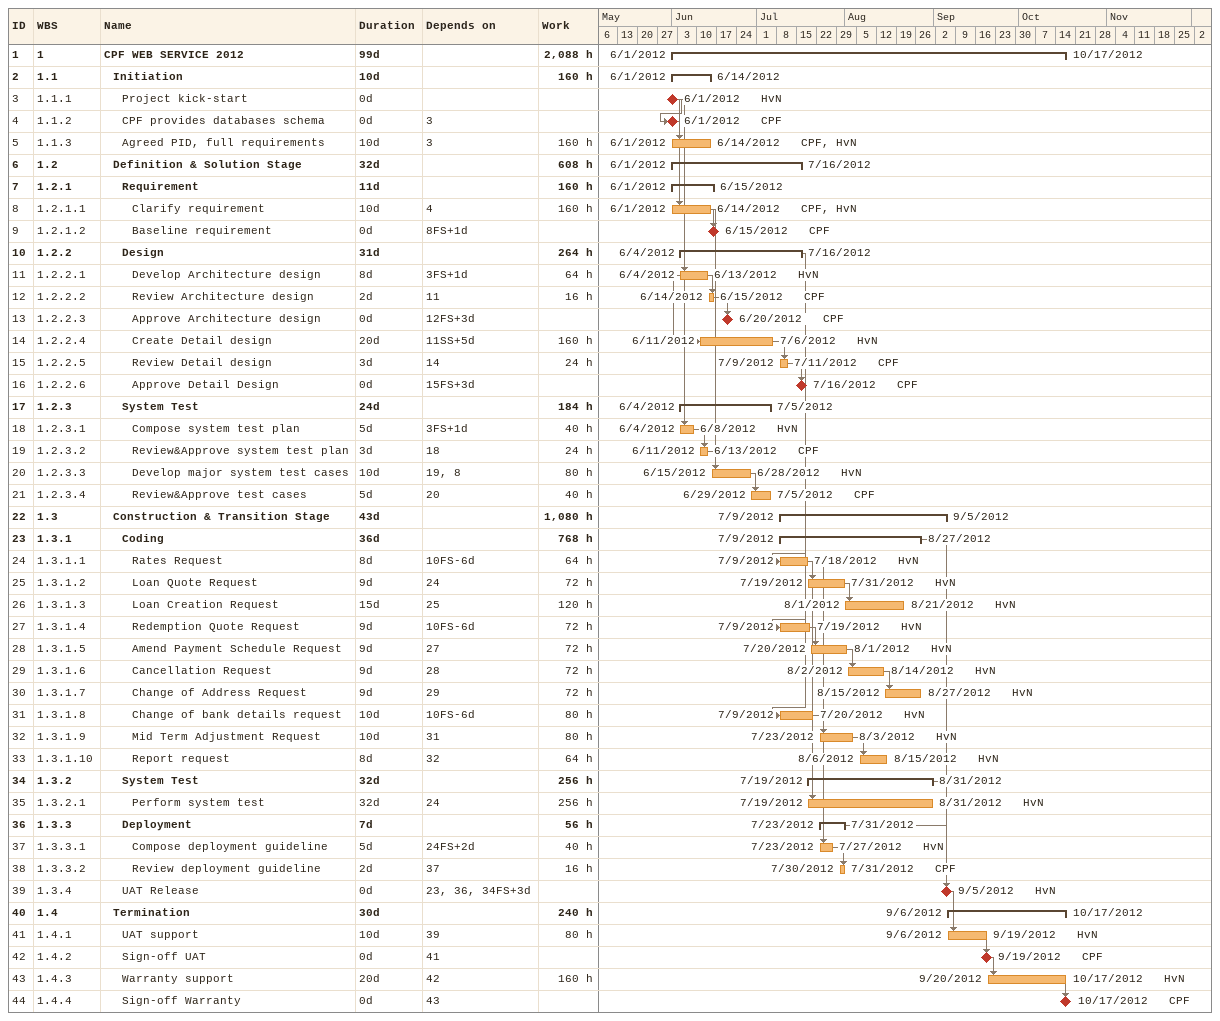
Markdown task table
| ID | WBS | Task | Duration | Start | Finish | Predecessors | Resources | Work (h) |
|---|---|---|---|---|---|---|---|---|
| 1 | 1 | **CPF WEB SERVICE 2012** | 99d | 2012-06-01 | 2012-10-17 |  |  | 2088 |
| 2 | 1.1 | **Initiation** | 10d | 2012-06-01 | 2012-06-14 |  |  | 160 |
| 3 | 1.1.1 | Project kick-start | 0d | 2012-06-01 | 2012-06-01 |  | HvN |  |
| 4 | 1.1.2 | CPF provides databases schema | 0d | 2012-06-01 | 2012-06-01 | 3 | CPF |  |
| 5 | 1.1.3 | Agreed PID, full requirements | 10d | 2012-06-01 | 2012-06-14 | 3 | CPF, HvN | 160 |
| 6 | 1.2 | **Definition & Solution Stage** | 32d | 2012-06-01 | 2012-07-16 |  |  | 608 |
| 7 | 1.2.1 | **Requirement** | 11d | 2012-06-01 | 2012-06-15 |  |  | 160 |
| 8 | 1.2.1.1 | Clarify requirement | 10d | 2012-06-01 | 2012-06-14 | 4 | CPF, HvN | 160 |
| 9 | 1.2.1.2 | Baseline requirement | 0d | 2012-06-15 | 2012-06-15 | 8FS+1d | CPF |  |
| 10 | 1.2.2 | **Design** | 31d | 2012-06-04 | 2012-07-16 |  |  | 264 |
| 11 | 1.2.2.1 | Develop Architecture design | 8d | 2012-06-04 | 2012-06-13 | 3FS+1d | HvN | 64 |
| 12 | 1.2.2.2 | Review Architecture design | 2d | 2012-06-14 | 2012-06-15 | 11 | CPF | 16 |
| 13 | 1.2.2.3 | Approve Architecture design | 0d | 2012-06-20 | 2012-06-20 | 12FS+3d | CPF |  |
| 14 | 1.2.2.4 | Create Detail design | 20d | 2012-06-11 | 2012-07-06 | 11SS+5d | HvN | 160 |
| 15 | 1.2.2.5 | Review Detail design | 3d | 2012-07-09 | 2012-07-11 | 14 | CPF | 24 |
| 16 | 1.2.2.6 | Approve Detail Design | 0d | 2012-07-16 | 2012-07-16 | 15FS+3d | CPF |  |
| 17 | 1.2.3 | **System Test** | 24d | 2012-06-04 | 2012-07-05 |  |  | 184 |
| 18 | 1.2.3.1 | Compose system test plan | 5d | 2012-06-04 | 2012-06-08 | 3FS+1d | HvN | 40 |
| 19 | 1.2.3.2 | Review&Approve system test plan | 3d | 2012-06-11 | 2012-06-13 | 18 | CPF | 24 |
| 20 | 1.2.3.3 | Develop major system test cases | 10d | 2012-06-15 | 2012-06-28 | 19, 8 | HvN | 80 |
| 21 | 1.2.3.4 | Review&Approve test cases | 5d | 2012-06-29 | 2012-07-05 | 20 | CPF | 40 |
| 22 | 1.3 | **Construction & Transition Stage** | 43d | 2012-07-09 | 2012-09-05 |  |  | 1080 |
| 23 | 1.3.1 | **Coding** | 36d | 2012-07-09 | 2012-08-27 |  |  | 768 |
| 24 | 1.3.1.1 | Rates Request | 8d | 2012-07-09 | 2012-07-18 | 10FS-6d | HvN | 64 |
| 25 | 1.3.1.2 | Loan Quote Request | 9d | 2012-07-19 | 2012-07-31 | 24 | HvN | 72 |
| 26 | 1.3.1.3 | Loan Creation Request | 15d | 2012-08-01 | 2012-08-21 | 25 | HvN | 120 |
| 27 | 1.3.1.4 | Redemption Quote Request | 9d | 2012-07-09 | 2012-07-19 | 10FS-6d | HvN | 72 |
| 28 | 1.3.1.5 | Amend Payment Schedule Request | 9d | 2012-07-20 | 2012-08-01 | 27 | HvN | 72 |
| 29 | 1.3.1.6 | Cancellation Request | 9d | 2012-08-02 | 2012-08-14 | 28 | HvN | 72 |
| 30 | 1.3.1.7 | Change of Address Request | 9d | 2012-08-15 | 2012-08-27 | 29 | HvN | 72 |
| 31 | 1.3.1.8 | Change of bank details request | 10d | 2012-07-09 | 2012-07-20 | 10FS-6d | HvN | 80 |
| 32 | 1.3.1.9 | Mid Term Adjustment Request | 10d | 2012-07-23 | 2012-08-03 | 31 | HvN | 80 |
| 33 | 1.3.1.10 | Report request | 8d | 2012-08-06 | 2012-08-15 | 32 | HvN | 64 |
| 34 | 1.3.2 | **System Test** | 32d | 2012-07-19 | 2012-08-31 |  |  | 256 |
| 35 | 1.3.2.1 | Perform system test | 32d | 2012-07-19 | 2012-08-31 | 24 | HvN | 256 |
| 36 | 1.3.3 | **Deployment** | 7d | 2012-07-23 | 2012-07-31 |  |  | 56 |
| 37 | 1.3.3.1 | Compose deployment guideline | 5d | 2012-07-23 | 2012-07-27 | 24FS+2d | HvN | 40 |
| 38 | 1.3.3.2 | Review deployment guideline | 2d | 2012-07-30 | 2012-07-31 | 37 | CPF | 16 |
| 39 | 1.3.4 | UAT Release | 0d | 2012-09-05 | 2012-09-05 | 23, 36, 34FS+3d | HvN |  |
| 40 | 1.4 | **Termination** | 30d | 2012-09-06 | 2012-10-17 |  |  | 240 |
| 41 | 1.4.1 | UAT support | 10d | 2012-09-06 | 2012-09-19 | 39 | HvN | 80 |
| 42 | 1.4.2 | Sign-off UAT | 0d | 2012-09-19 | 2012-09-19 | 41 | CPF |  |
| 43 | 1.4.3 | Warranty support | 20d | 2012-09-20 | 2012-10-17 | 42 | HvN | 160 |
| 44 | 1.4.4 | Sign-off Warranty | 0d | 2012-10-17 | 2012-10-17 | 43 | CPF |  |
